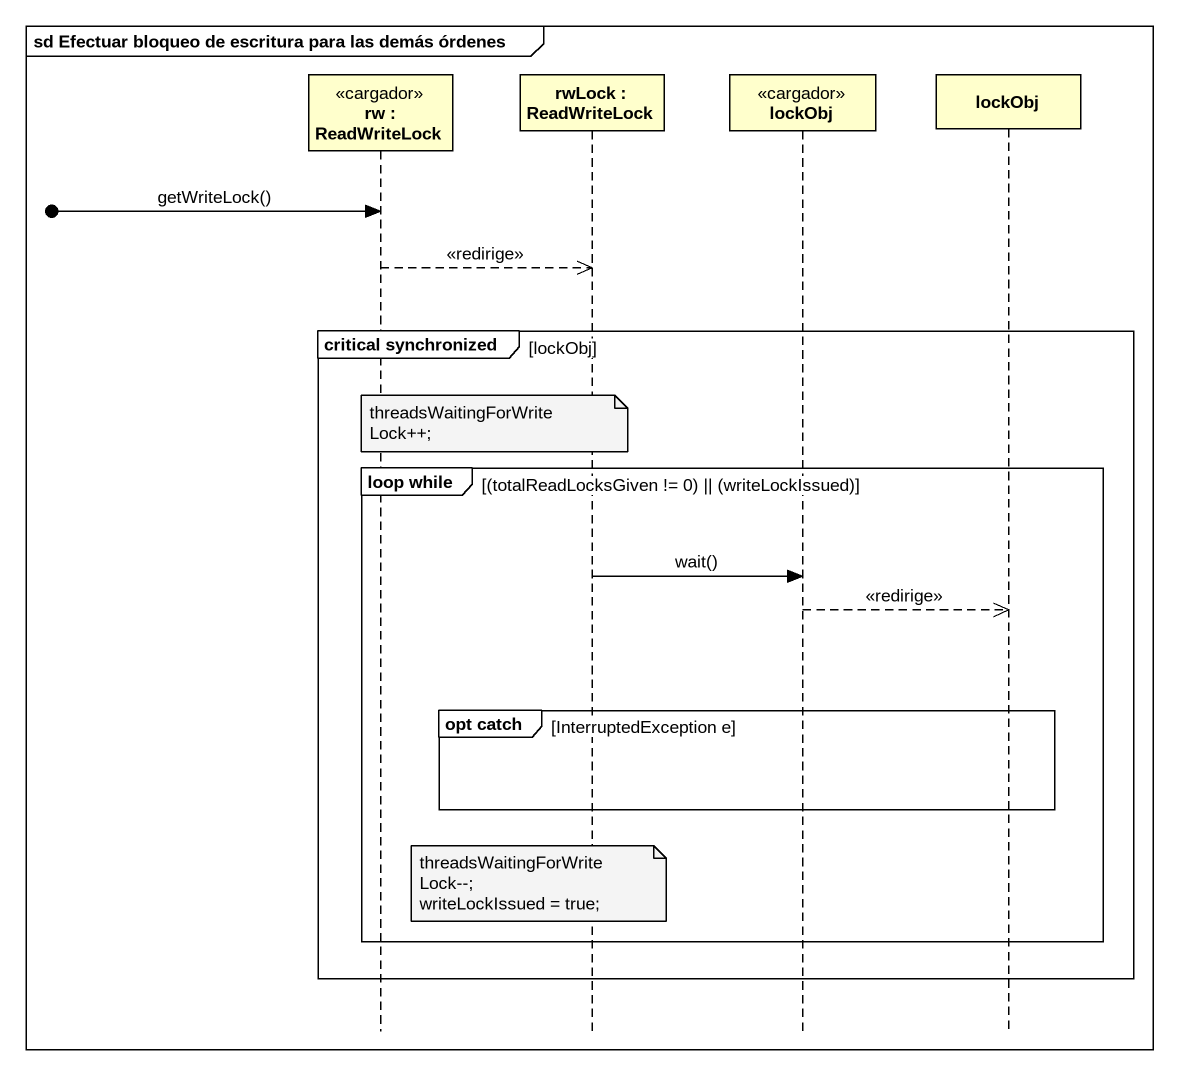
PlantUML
@startuml
mainframe sd Efectuar bloqueo de escritura para las demás órdenes
hide footbox
participant "rw : ReadWriteLock" as rw <<cargador>>
participant "rwLock : ReadWriteLock" as rwLock
participant lockObj <<cargador>>
participant "lockObj" as lockObj_2

[o-> rw : getWriteLock()
rw -->> rwLock : <<redirige>>
group critical synchronized [lockObj]
  note over rwLock : threadsWaitingForWriteLock++;
  group loop while [(totalReadLocksGiven != 0) || (writeLockIssued)]
    rwLock -> lockObj : wait()
    lockObj -->> lockObj_2 : <<redirige>>
    group opt catch [InterruptedException e]
    end
    note over rwLock
      threadsWaitingForWriteLock--;
      writeLockIssued = true;
    end note
  end
end
@enduml
